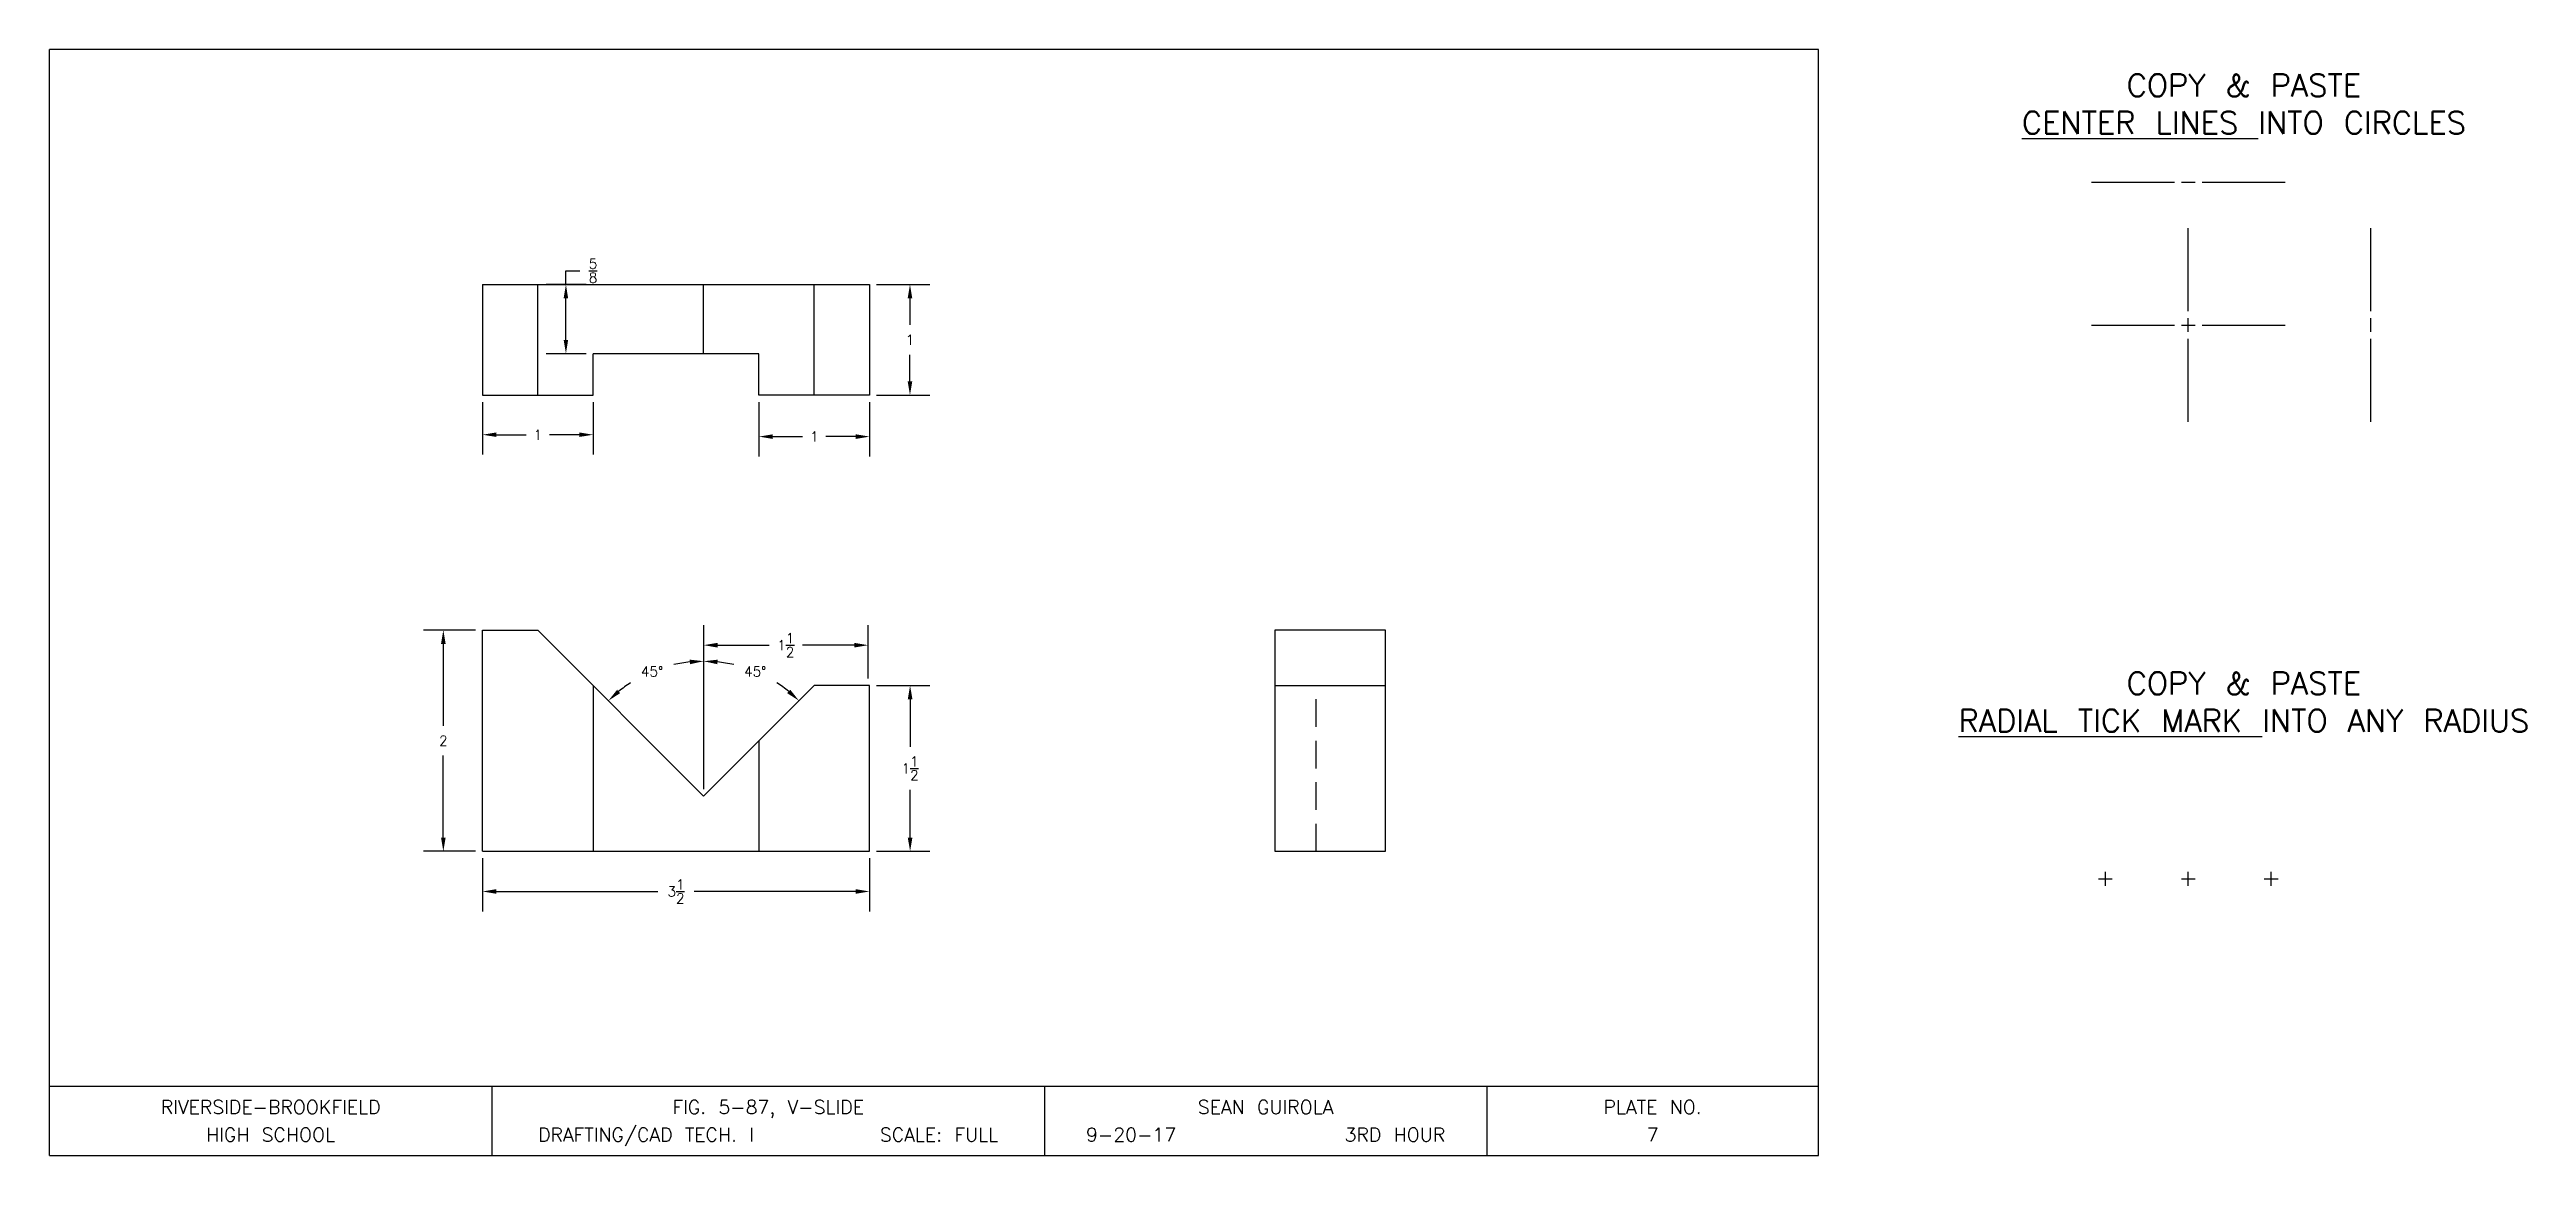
# Model space of a CAD drawing. Header units: inches. Extents: x 0 to 22.4, y 0 to 10.
import ezdxf
from ezdxf.enums import TextEntityAlignment as Align

# ---------------------------------------------------------------- set-up
doc = ezdxf.new("R2010")
doc.units = ezdxf.units.IN
doc.header["$MEASUREMENT"] = 0
doc.linetypes.add('HIDDEN', pattern=[0.375, 0.25, -0.125])
for name, color, linetype in [('Boarder Line', 7, 'Continuous'), ('Center Lines', 1, 'Continuous'), ('Dimension', 3, 'Continuous'), ('Hidden Lines', 5, 'HIDDEN'), ('Title Block', 6, 'Continuous')]:
    doc.layers.add(name, color=color, linetype=linetype)
doc.styles.get("Standard").update_dxf_attribs({"font": 'txt.shx', "bigfont": '@extfont2.shx'})
doc.dimstyles.get("Standard").update_dxf_attribs({"dimtxt": 0.09, "dimasz": 0.125, "dimexe": 0.18, "dimexo": 0.0625, "dimgap": 0.09, "dimtad": 0, "dimtih": 1, "dimtoh": 1, "dimdec": 4, "dimzin": 0, "dimdsep": 46, "dimlunit": 5, "dimtxsty": 'Standard', "dimcen": 0.06, "dimadec": 0, "dimazin": 0, "dimtfac": 1, "dimtdec": 4, "dimtofl": 0, "dimtmove": 0, "dimatfit": 3, "dimfxl": 0.18, "dimtolj": 1, "dimtzin": 0, "dimarcsym": 0})

# ---------------------------------------------------------------- blocks, each defined once
blk = doc.blocks.new('*D1')
at = {"layer": 'Defpoints', "color": 0, "transparency": 16777216}
for p in [(3.917, 4.75), (3.562, 2.75), (3.917, 2.75)]:
    blk.add_point(p, dxfattribs=at)
at = {"layer": 'Dimension', "color": 0, "lineweight": -2, "transparency": 16777216}
for p, q in [((3.854, 4.75), (3.382, 4.75)), ((3.562, 4.625), (3.562, 3.885)), ((3.562, 2.875), (3.562, 3.615)), ((3.854, 2.75), (3.382, 2.75))]:
    blk.add_line(p, q, dxfattribs=at)
at = {"layer": 'Dimension', "color": 0, "transparency": 16777216}
for points in [[(3.541, 4.625), (3.583, 4.625), (3.562, 4.75)], [(3.541, 2.875), (3.583, 2.875), (3.562, 2.75)]]:
    blk.add_solid(points, dxfattribs=at)
at = {"layer": 'Dimension', "color": 0, "transparency": 16777216, "insert": (3.562, 3.75), "char_height": 0.09, "attachment_point": 5}
blk.add_mtext('\\A1;2', dxfattribs=at)
blk = doc.blocks.new('*D2')
at = {"layer": 'Defpoints', "color": 0, "transparency": 16777216}
for p in [(3.917, 2.75), (7.417, 2.75), (7.417, 2.387)]:
    blk.add_point(p, dxfattribs=at)
at = {"layer": 'Dimension', "color": 0, "lineweight": -2, "transparency": 16777216}
for p, q in [((3.917, 2.688), (3.917, 2.207)), ((7.417, 2.688), (7.417, 2.207)), ((4.042, 2.387), (5.502, 2.387)), ((7.292, 2.387), (5.832, 2.387))]:
    blk.add_line(p, q, dxfattribs=at)
at = {"layer": 'Dimension', "color": 0, "transparency": 16777216}
for points in [[(4.042, 2.408), (4.042, 2.366), (3.917, 2.387)], [(7.292, 2.408), (7.292, 2.366), (7.417, 2.387)]]:
    blk.add_solid(points, dxfattribs=at)
at = {"layer": 'Dimension', "color": 0, "transparency": 16777216, "insert": (5.667, 2.387), "char_height": 0.09, "attachment_point": 5}
blk.add_mtext('\\A1;3{\\H1x;\\S1/2;}', dxfattribs=at)
blk = doc.blocks.new('*D3')
at = {"layer": 'Defpoints', "color": 0, "transparency": 16777216}
for p in [(7.417, 4.25), (7.417, 2.75), (7.784, 2.75)]:
    blk.add_point(p, dxfattribs=at)
at = {"layer": 'Dimension', "color": 0, "lineweight": -2, "transparency": 16777216}
for p, q in [((7.479, 4.25), (7.964, 4.25)), ((7.784, 4.125), (7.784, 3.695)), ((7.784, 2.875), (7.784, 3.305)), ((7.479, 2.75), (7.964, 2.75))]:
    blk.add_line(p, q, dxfattribs=at)
at = {"layer": 'Dimension', "color": 0, "transparency": 16777216}
for points in [[(7.763, 4.125), (7.805, 4.125), (7.784, 4.25)], [(7.763, 2.875), (7.805, 2.875), (7.784, 2.75)]]:
    blk.add_solid(points, dxfattribs=at)
at = {"layer": 'Dimension', "color": 0, "transparency": 16777216, "insert": (7.784, 3.5), "char_height": 0.09, "attachment_point": 5}
blk.add_mtext('\\A1;1{\\H1x;\\S1/2;}', dxfattribs=at)
blk = doc.blocks.new('*D5')
at = {"layer": 'Defpoints', "color": 0, "transparency": 16777216}
for p in [(7.404, 4.614), (7.404, 4.25), (5.917, 3.25)]:
    blk.add_point(p, dxfattribs=at)
at = {"layer": 'Dimension', "color": 0, "lineweight": -2, "transparency": 16777216}
for p, q in [((5.917, 3.312), (5.917, 4.794)), ((7.404, 4.312), (7.404, 4.794)), ((6.042, 4.614), (6.51, 4.614)), ((7.279, 4.614), (6.81, 4.614))]:
    blk.add_line(p, q, dxfattribs=at)
at = {"layer": 'Dimension', "color": 0, "transparency": 16777216}
for points in [[(6.042, 4.635), (6.042, 4.593), (5.917, 4.614)], [(7.279, 4.635), (7.279, 4.593), (7.404, 4.614)]]:
    blk.add_solid(points, dxfattribs=at)
at = {"layer": 'Dimension', "color": 0, "transparency": 16777216, "insert": (6.66, 4.614), "char_height": 0.09, "attachment_point": 5}
blk.add_mtext('\\A1;1{\\H1x;\\S1/2;}', dxfattribs=at)
blk = doc.blocks.new('*D7')
at = {"layer": 'Defpoints', "color": 0, "transparency": 16777216}
for p in [(5.917, 5.494), (6.526, 4.306), (6.917, 4.25), (5.917, 3.25), (5.917, 3.25)]:
    blk.add_point(p, dxfattribs=at)
at = {"layer": 'Dimension', "color": 0, "lineweight": -2, "transparency": 16777216}
for start, end in [(77.132, 84.1218), (50.8782, 57.135)]:
    blk.add_arc((5.917, 3.25), 1.219, start, end, dxfattribs=at)
at = {"layer": 'Dimension', "color": 0, "transparency": 16777216}
for points in [[(6.04, 4.442), (6.043, 4.483), (5.917, 4.469)], [(6.7, 4.211), (6.672, 4.18), (6.779, 4.112)]]:
    blk.add_solid(points, dxfattribs=at)
at = {"layer": 'Dimension', "color": 0, "transparency": 16777216, "insert": (6.383, 4.376), "char_height": 0.09, "attachment_point": 5}
blk.add_mtext('\\A1;45°', dxfattribs=at)
blk = doc.blocks.new('*D8')
at = {"layer": 'Defpoints', "color": 0, "transparency": 16777216}
for p in [(5.917, 5.494), (4.417, 4.75), (5.601, 4.427), (5.917, 3.25), (5.917, 3.25)]:
    blk.add_point(p, dxfattribs=at)
at = {"layer": 'Dimension', "color": 0, "lineweight": -2, "transparency": 16777216}
for start, end in [(122.865, 129.1218), (95.8782, 102.868)]:
    blk.add_arc((5.917, 3.25), 1.219, start, end, dxfattribs=at)
at = {"layer": 'Dimension', "color": 0, "transparency": 16777216}
for points in [[(5.791, 4.483), (5.793, 4.442), (5.917, 4.469)], [(5.161, 4.18), (5.134, 4.211), (5.055, 4.112)]]:
    blk.add_solid(points, dxfattribs=at)
at = {"layer": 'Dimension', "color": 0, "transparency": 16777216, "insert": (5.45, 4.376), "char_height": 0.09, "attachment_point": 5}
blk.add_mtext('\\A1;45°', dxfattribs=at)
blk = doc.blocks.new('*D9')
at = {"layer": 'Defpoints', "color": 0, "transparency": 16777216}
for p in [(3.917, 6.875), (4.917, 6.875), (4.917, 6.517)]:
    blk.add_point(p, dxfattribs=at)
at = {"layer": 'Dimension', "color": 0, "lineweight": -2, "transparency": 16777216}
for p, q in [((3.917, 6.812), (3.917, 6.337)), ((4.917, 6.812), (4.917, 6.337)), ((4.042, 6.517), (4.312, 6.517)), ((4.792, 6.517), (4.522, 6.517))]:
    blk.add_line(p, q, dxfattribs=at)
at = {"layer": 'Dimension', "color": 0, "transparency": 16777216}
for points in [[(4.042, 6.538), (4.042, 6.497), (3.917, 6.517)], [(4.792, 6.538), (4.792, 6.497), (4.917, 6.517)]]:
    blk.add_solid(points, dxfattribs=at)
at = {"layer": 'Dimension', "color": 0, "transparency": 16777216, "insert": (4.417, 6.517), "char_height": 0.09, "attachment_point": 5}
blk.add_mtext('\\A1;1', dxfattribs=at)
blk = doc.blocks.new('*D10')
at = {"layer": 'Defpoints', "color": 0, "transparency": 16777216}
for p in [(6.417, 6.875), (7.417, 6.875), (7.417, 6.5)]:
    blk.add_point(p, dxfattribs=at)
at = {"layer": 'Dimension', "color": 0, "lineweight": -2, "transparency": 16777216}
for p, q in [((6.417, 6.812), (6.417, 6.32)), ((7.417, 6.812), (7.417, 6.32)), ((6.542, 6.5), (6.812, 6.5)), ((7.292, 6.5), (7.022, 6.5))]:
    blk.add_line(p, q, dxfattribs=at)
at = {"layer": 'Dimension', "color": 0, "transparency": 16777216}
for points in [[(6.542, 6.521), (6.542, 6.479), (6.417, 6.5)], [(7.292, 6.521), (7.292, 6.479), (7.417, 6.5)]]:
    blk.add_solid(points, dxfattribs=at)
at = {"layer": 'Dimension', "color": 0, "transparency": 16777216, "insert": (6.917, 6.5), "char_height": 0.09, "attachment_point": 5}
blk.add_mtext('\\A1;1', dxfattribs=at)
blk = doc.blocks.new('*D11')
at = {"layer": 'Defpoints', "color": 0, "transparency": 16777216}
for p in [(7.417, 7.875), (7.417, 6.875), (7.783, 6.875)]:
    blk.add_point(p, dxfattribs=at)
at = {"layer": 'Dimension', "color": 0, "lineweight": -2, "transparency": 16777216}
for p, q in [((7.479, 7.875), (7.963, 7.875)), ((7.783, 7.75), (7.783, 7.51)), ((7.783, 7), (7.783, 7.24)), ((7.479, 6.875), (7.963, 6.875))]:
    blk.add_line(p, q, dxfattribs=at)
at = {"layer": 'Dimension', "color": 0, "transparency": 16777216}
for points in [[(7.762, 7.75), (7.804, 7.75), (7.783, 7.875)], [(7.762, 7), (7.804, 7), (7.783, 6.875)]]:
    blk.add_solid(points, dxfattribs=at)
at = {"layer": 'Dimension', "color": 0, "transparency": 16777216, "insert": (7.783, 7.375), "char_height": 0.09, "attachment_point": 5}
blk.add_mtext('\\A1;1', dxfattribs=at)
blk = doc.blocks.new('*D13')
at = {"layer": 'Defpoints', "color": 0, "transparency": 16777216}
for p in [(4.671, 7.875), (4.917, 7.875), (4.917, 7.25)]:
    blk.add_point(p, dxfattribs=at)
at = {"layer": 'Dimension', "color": 0, "lineweight": -2, "transparency": 16777216}
for p, q in [((4.854, 7.875), (4.491, 7.875)), ((4.671, 7.875), (4.671, 8)), ((4.671, 8), (4.796, 8)), ((4.671, 7.375), (4.671, 7.75)), ((4.854, 7.25), (4.491, 7.25))]:
    blk.add_line(p, q, dxfattribs=at)
at = {"layer": 'Dimension', "color": 0, "transparency": 16777216}
for points in [[(4.65, 7.75), (4.691, 7.75), (4.671, 7.875)], [(4.65, 7.375), (4.691, 7.375), (4.671, 7.25)]]:
    blk.add_solid(points, dxfattribs=at)
at = {"layer": 'Dimension', "color": 0, "transparency": 16777216, "insert": (4.916, 8), "char_height": 0.09, "attachment_point": 5}
blk.add_mtext('\\A1;{\\H1x;\\S5/8;}', dxfattribs=at)

msp = doc.modelspace()

# ---------------------------------------------------------------- linework, layer by layer
for p, q in [((0, 0), (0, 10)), ((3.9166, 7.875), (3.9166, 6.875)), ((3.9166, 7.875), (7.4166, 7.875)), ((4.4166, 6.875), (4.4166, 7.875)), ((5.9166, 7.25), (5.9166, 7.875)), ((6.9166, 6.875), (6.9166, 7.875)), ((7.4166, 7.875), (7.4166, 6.875)), ((4.9166, 6.875), (4.9166, 7.25)), ((6.4166, 7.25), (4.9166, 7.25)), ((6.4166, 6.875), (6.4166, 7.25)), ((3.9166, 6.875), (4.9166, 6.875)), ((7.4166, 6.875), (6.4166, 6.875)), ((3.9166, 2.75), (3.9166, 4.75)), ((3.9166, 4.75), (4.4166, 4.75)), ((4.4166, 4.75), (5.9166, 3.25)), ((12.0834, 4.75), (11.0834, 4.75)), ((11.0834, 4.75), (11.0834, 2.75)), ((12.0834, 2.75), (12.0834, 4.75)), ((4.9166, 4.25), (4.9166, 2.75)), ((6.9166, 4.25), (5.9166, 3.25)), ((7.4166, 4.25), (6.9166, 4.25)), ((7.4166, 2.75), (7.4166, 4.25)), ((11.0834, 4.25), (12.0834, 4.25)), ((6.4166, 3.75), (6.4166, 2.75)), ((3.9166, 2.75), (7.4166, 2.75)), ((11.0834, 2.75), (12.0834, 2.75))]:
    msp.add_line(p, q)
at = {"layer": 'Boarder Line'}
for p, q in [((16, 10), (0, 10)), ((16, 0), (16, 10)), ((0, 0.625), (16, 0.625)), ((4, 0.625), (4, 0)), ((9, 0.625), (9, 0)), ((13, 0.625), (13, 0)), ((0, 0), (16, 0))]:
    msp.add_line(p, q, dxfattribs=at)
at = {"layer": 'Center Lines'}
for p, q in [((18.47048, 8.80154), (19.22048, 8.80154)), ((19.28298, 8.80154), (19.40798, 8.80154)), ((19.47048, 8.80154), (20.22048, 8.80154)), ((19.34548, 7.63356), (19.34548, 8.38356)), ((20.99697, 7.63356), (20.99697, 8.38356)), ((18.47048, 7.50856), (19.22048, 7.50856)), ((19.28298, 7.50856), (19.40798, 7.50856)), ((19.34548, 7.44606), (19.34548, 7.57106)), ((19.47048, 7.50856), (20.22048, 7.50856)), ((20.99697, 7.44606), (20.99697, 7.57106)), ((19.34548, 6.63356), (19.34548, 7.38356)), ((20.99697, 6.63356), (20.99697, 7.38356)), ((18.53298, 2.5013), (18.65798, 2.5013)), ((18.59548, 2.4388), (18.59548, 2.5638)), ((19.28298, 2.5013), (19.40798, 2.5013)), ((19.34548, 2.4388), (19.34548, 2.5638)), ((20.03298, 2.5013), (20.15798, 2.5013)), ((20.09548, 2.4388), (20.09548, 2.5638))]:
    msp.add_line(p, q, dxfattribs=at)
at = {"layer": 'Hidden Lines'}
msp.add_line((11.4584, 2.75), (11.4584, 4.25), dxfattribs=at)

# ---------------------------------------------------------------- texts
msp.add_text('XX', height=0.00125).set_placement((3.99827, 0.62389), align=Align.MIDDLE_CENTER)
at = {"layer": 'Center Lines', "char_height": 0.203131, "attachment_point": 1}
for s, insert in [('\\pxqc;COPY & PASTE \\P{\\LCENTER LINES} INTO CIRCLES', (17.32251, 9.7786)), ('\\pxqc;COPY & PASTE \\P{\\LRADIAL TICK MARK} INTO ANY RADIUS', (17.32251, 4.37094))]:
    msp.add_mtext_dynamic_manual_height_columns(s, width=5.0539004, gutter_width=0.625, heights=[0], dxfattribs=dict(at, insert=insert))
at = {"layer": 'Title Block'}
for s, height, p in [('RIVERSIDE-BROOKFIELD', 0.125, (2, 0.4375)), ('FIG. 5-87, V-SLIDE', 0.125, (6.5, 0.4375)), ('SEAN GUIROLA', 0.125, (11, 0.4375)), ('PLATE NO.', 0.125, (14.5, 0.4375)), ('HIGH SCHOOL', 0.125, (2, 0.1875)), ('DRAFTING/CAD TECH. I        SCALE: FULL', 0.125, (6.5, 0.1875)), ('9-20-17            3RD HOUR', 0.125, (11, 0.1875)), ('7', 0.125, (14.5, 0.1875)), ('007', 0.0000781, (1.77074, 0.18746))]:
    msp.add_text(s, height=height, dxfattribs=at).set_placement(p, align=Align.MIDDLE_CENTER)

# ---------------------------------------------------------------- dimensions: what is measured, and where the dimension line sits
at = {"layer": 'Dimension'}
for base, p1, p2, picture, middle in [((4.67064, 7.875), (4.9166, 7.25), (4.9166, 7.875), '*D13', (4.91564, 8)), ((7.78284, 6.875), (7.4166, 7.875), (7.4166, 6.875), '*D11', (7.78284, 7.375)), ((3.56173, 2.75), (3.9166, 4.75), (3.9166, 2.75), '*D1', (3.56173, 3.75)), ((7.7842, 2.75), (7.4166, 4.25), (7.4166, 2.75), '*D3', (7.7842, 3.5))]:
    dim = msp.add_linear_dim(base=base, p1=p1, p2=p2, angle=90, dimstyle='Standard', dxfattribs=at)
    dim.commit()
    dim.dimension.update_dxf_attribs({"geometry": picture, "text_midpoint": middle})
for base, p1, p2, picture, middle in [((4.9166, 6.51737), (3.9166, 6.875), (4.9166, 6.875), '*D9', (4.4166, 6.51737)), ((7.4166, 6.5), (6.4166, 6.875), (7.4166, 6.875), '*D10', (6.9166, 6.5)), ((7.4042, 4.61395), (5.9166, 3.25), (7.4042, 4.25), '*D5', (6.6604, 4.61395)), ((7.4166, 2.38677), (3.9166, 2.75), (7.4166, 2.75), '*D2', (5.6666, 2.38677))]:
    dim = msp.add_linear_dim(base=base, p1=p1, p2=p2, dimstyle='Standard', dxfattribs=at)
    dim.commit()
    dim.dimension.update_dxf_attribs({"geometry": picture, "text_midpoint": middle})
for base, line1, line2, picture, middle in [((5.60112, 4.42739), ((5.9166, 3.25), (5.9166, 5.49407)), ((4.4166, 4.75), (5.9166, 3.25)), '*D8', (5.45014, 4.37614)), ((6.52606, 4.30562), ((6.9166, 4.25), (5.9166, 3.25)), ((5.9166, 3.25), (5.9166, 5.49407)), '*D7', (6.38306, 4.37614))]:
    dim = msp.add_angular_dim_2l(base=base, line1=line1, line2=line2, dimstyle='Standard', dxfattribs=at)
    dim.commit()
    dim.dimension.update_dxf_attribs({"geometry": picture, "text_midpoint": middle})

doc.saveas('drawing.dxf')
